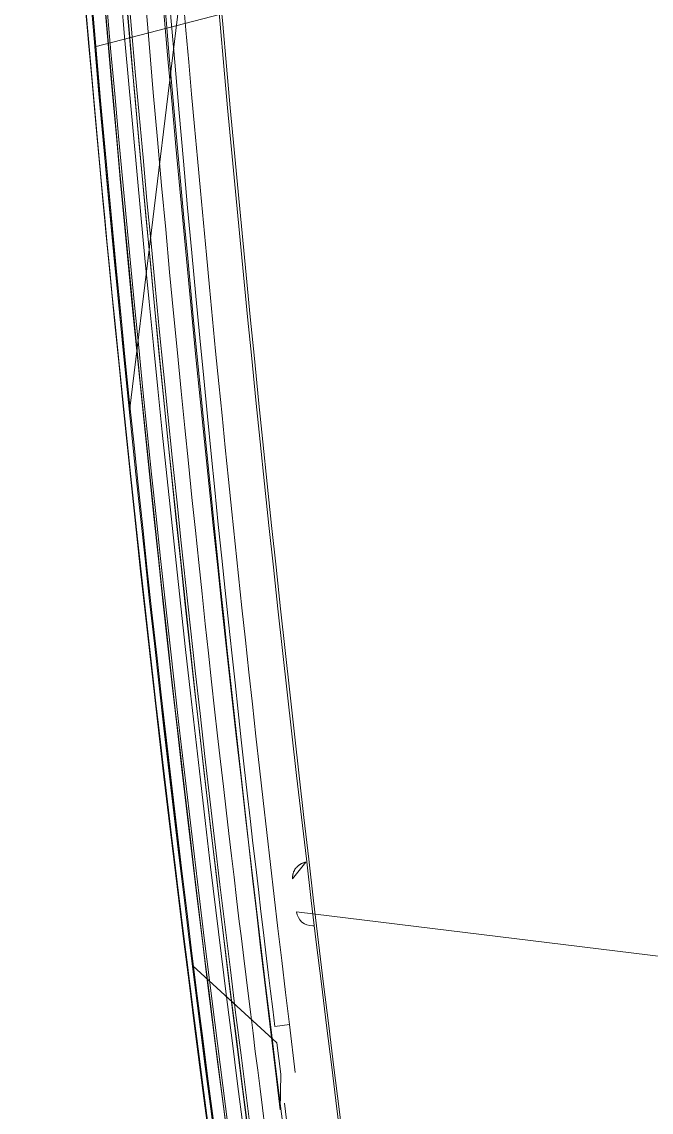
# Model space of a CAD drawing. Header units: millimetres. Extents: x 521 to 148073, y -17811 to 32040.
# Drawn here: x 65822.73 to 65843.69, y 20157.22 to 20193.49 of the extents above; entities that cross this region are included whole.
import ezdxf

# ---------------------------------------------------------------- set-up
doc = ezdxf.new("R2010")
doc.units = ezdxf.units.MM
doc.layers.add('Datové rozvody', color=6, linetype='Continuous')
doc.layers.add('PDF_Geometrie', color=7, linetype='Continuous', true_color=0xbdbdbd)

# ---------------------------------------------------------------- blocks, each defined once
blk = doc.blocks.new('projektor')
at = {"layer": 'PDF_Geometrie', "lineweight": 13}
for points in [[(86380.662, 14926.464), (86380.698, 14926.008), (86382.96, 14926.651), (86380.95, 14922.849), (86380.817, 14924.528), (86380.513, 14925.942), (86380.971, 14922.6), (86383.26, 14929.514), (86380.785, 14922.512), (86378.928, 14907.267)], [(86385.892, 14906.247), (86385.263, 14906.166), (86384.65, 14906.088), (86384.044, 14906.011), (86383.443, 14905.934), (86382.849, 14905.86), (86382.251, 14905.785), (86381.649, 14905.711), (86381.042, 14905.635), (86380.423, 14905.56), (86379.792, 14905.483), (86379.149, 14905.405), (86378.488, 14905.326), (86377.807, 14905.245), (86377.108, 14905.162), (86376.385, 14905.077), (86375.636, 14904.989), (86374.863, 14904.901), (86374.06, 14904.808), (86373.227, 14904.714), (86372.366, 14904.617), (86371.476, 14904.518), (86370.557, 14904.418), (86369.609, 14904.314), (86368.631, 14904.208), (86367.624, 14904.101), (86366.588, 14903.991), (86365.516, 14903.881), (86364.407, 14903.767), (86363.261, 14903.651), (86362.071, 14903.532), (86360.834, 14903.41), (86359.553, 14903.285), (86358.222, 14903.159), (86356.843, 14903.03), (86355.415, 14902.898), (86353.935, 14902.765), (86352.406, 14902.629), (86350.828, 14902.492), (86349.186, 14902.352)], [(86387.342, 14904.603), (86384.765, 14904.261), (86382.197, 14903.929), (86379.637, 14903.606), (86377.085, 14903.293), (86374.54, 14902.987), (86372.003, 14902.691), (86369.473, 14902.404), (86366.949, 14902.126), (86364.433, 14901.855), (86361.923, 14901.595), (86359.418, 14901.341), (86356.92, 14901.097), (86354.427, 14900.862), (86351.941, 14900.636), (86349.46, 14900.416)], [(86379.374, 14907.814), (86379.374, 14907.81)], [(86384.12, 14907.227), (86382.575, 14907.036), (86382.633, 14906.565), (86382.075, 14906.497), (86381.492, 14906.426), (86380.887, 14906.352), (86380.254, 14906.276), (86379.597, 14906.198), (86378.914, 14906.116), (86378.203, 14906.033), (86377.465, 14905.948), (86376.699, 14905.858), (86375.906, 14905.768), (86375.083, 14905.674), (86374.233, 14905.578), (86373.353, 14905.48), (86372.445, 14905.379), (86371.509, 14905.277), (86370.543, 14905.172), (86369.55, 14905.067), (86368.529, 14904.958), (86367.474, 14904.848), (86366.387, 14904.735), (86365.265, 14904.621), (86364.103, 14904.504), (86362.899, 14904.384), (86361.652, 14904.262), (86360.354, 14904.137), (86359.004, 14904.008), (86357.601, 14903.876), (86356.144, 14903.742), (86354.632, 14903.606), (86353.065, 14903.467), (86351.433, 14903.324), (86349.737, 14903.179)], [(86349.879, 14904.816), (86350.928, 14900.732), (86352.451, 14900.867), (86353.956, 14901.005), (86355.456, 14901.144), (86356.941, 14901.286), (86358.409, 14901.427), (86359.864, 14901.57), (86361.302, 14901.715), (86362.719, 14901.859), (86345.433, 14903.969)], [(86349.746, 14900.441), (86350.801, 14900.534), (86351.821, 14900.624), (86352.81, 14900.714), (86353.768, 14900.801), (86354.695, 14900.887), (86355.599, 14900.972), (86356.478, 14901.056), (86357.332, 14901.137), (86358.166, 14901.218), (86358.985, 14901.299), (86359.785, 14901.378), (86360.558, 14901.455), (86361.3, 14901.531), (86362.015, 14901.604), (86362.707, 14901.675), (86363.373, 14901.744), (86364.017, 14901.811), (86364.647, 14901.879), (86365.266, 14901.944), (86365.872, 14902.009), (86366.475, 14902.074), (86367.077, 14902.139), (86367.677, 14902.205), (86368.284, 14902.271), (86368.898, 14902.339), (86369.52, 14902.41), (86370.158, 14902.481), (86370.81, 14902.555), (86371.477, 14902.631), (86372.168, 14902.711), (86372.883, 14902.793), (86373.621, 14902.88), (86374.39, 14902.97), (86375.191, 14903.065), (86376.024, 14903.164), (86376.887, 14903.268), (86377.782, 14903.377), (86378.706, 14903.491), (86379.658, 14903.609), (86380.638, 14903.732), (86381.645, 14903.859), (86382.669, 14903.989), (86383.718, 14904.125), (86384.786, 14904.264), (86385.852, 14904.404)], [(86384.178, 14906.757), (86383.167, 14906.631), (86380.667, 14903.906)], [(86384.325, 14906.616), (86385.333, 14906.742), (86384.178, 14906.757)], [(86386.007, 14906.987), (86385.119, 14906.875)], [(86382.151, 14904.093), (86390.455, 14905.189)], [(86372.34, 14902.907), (86377.822, 14903.555)]]:
    blk.add_lwpolyline(points, dxfattribs=at)
blk.add_lwpolyline([(86377.317, 14907.572), (86377.317, 14907.566), (86377.32, 14907.552), (86377.323, 14907.538), (86377.326, 14907.524), (86377.331, 14907.511), (86377.335, 14907.498), (86377.34, 14907.485), (86377.344, 14907.471), (86377.35, 14907.458), (86377.355, 14907.445), (86377.361, 14907.433), (86377.368, 14907.421), (86377.374, 14907.408), (86377.381, 14907.396), (86377.387, 14907.384), (86377.395, 14907.372), (86377.403, 14907.361), (86377.411, 14907.349), (86377.419, 14907.338), (86377.428, 14907.328), (86377.437, 14907.317), (86377.445, 14907.307), (86377.454, 14907.296), (86377.465, 14907.287), (86377.474, 14907.278), (86377.483, 14907.269), (86377.495, 14907.26), (86377.505, 14907.251), (86377.516, 14907.243), (86377.526, 14907.234), (86377.537, 14907.227), (86377.548, 14907.219), (86377.56, 14907.212), (86377.57, 14907.206), (86377.582, 14907.199), (86377.594, 14907.193), (86377.607, 14907.188), (86377.618, 14907.182), (86377.631, 14907.176), (86377.643, 14907.171), (86377.655, 14907.167), (86377.668, 14907.163), (86377.68, 14907.159), (86377.693, 14907.156), (86377.705, 14907.153), (86377.718, 14907.15), (86377.731, 14907.148), (86377.744, 14907.145), (86377.757, 14907.144), (86377.77, 14907.142), (86377.783, 14907.141), (86377.796, 14907.141), (86377.808, 14907.14), (86377.822, 14907.14), (86377.834, 14907.14), (86377.848, 14907.141), (86377.86, 14907.142)], close=True, dxfattribs=at)
for centre, radius, start, end in [((86261.418, 15897.499), 996.585, 273.158952, 278.156247), ((86267.239, 15839.039), 937.922, 273.000747, 278.309827), ((86270.868, 15809.268), 909.729, 272.838971, 278.35728), ((86276.232, 15753.701), 855.076, 272.642424, 278.700467), ((86277.675, 15735.738), 837.219, 272.584924, 278.782312), ((86277.34, 15743.066), 844.304, 272.600204, 278.644442), ((86276.06, 15756.095), 857.48, 272.6465, 278.512922), ((86378.859, 14907.778), 0.516, 277.7777, 2.0069), ((86277.491, 15737.864), 839.837, 272.591003, 278.588558), ((86278.099, 15731.121), 833.138, 272.571464, 278.615004), ((86277.661, 15735.635), 837.664, 272.721952, 278.606709), ((86279.579, 15713.226), 815.584, 272.508714, 278.749643), ((86266.229, 15868.271), 968.25, 272.947858, 276.901371), ((86279.604, 15712.74), 815.132, 272.507233, 278.710465), ((86281.34, 15694.349), 796.845, 272.66919, 278.839024), ((86263.679, 15897.579), 998.28, 273.000034, 276.941359)]:
    blk.add_arc(centre, radius, start, end, dxfattribs=at)

msp = doc.modelspace()

# ---------------------------------------------------------------- block references
at = {"layer": 'Datové rozvody', "xscale": 1.027900945623324, "yscale": 1.027900945623324, "zscale": 1.027900945623324, "rotation": 270.0000000000001}
msp.add_blockref('projektor', (50508.686, 108952.866), dxfattribs=at)

doc.saveas('drawing.dxf')
